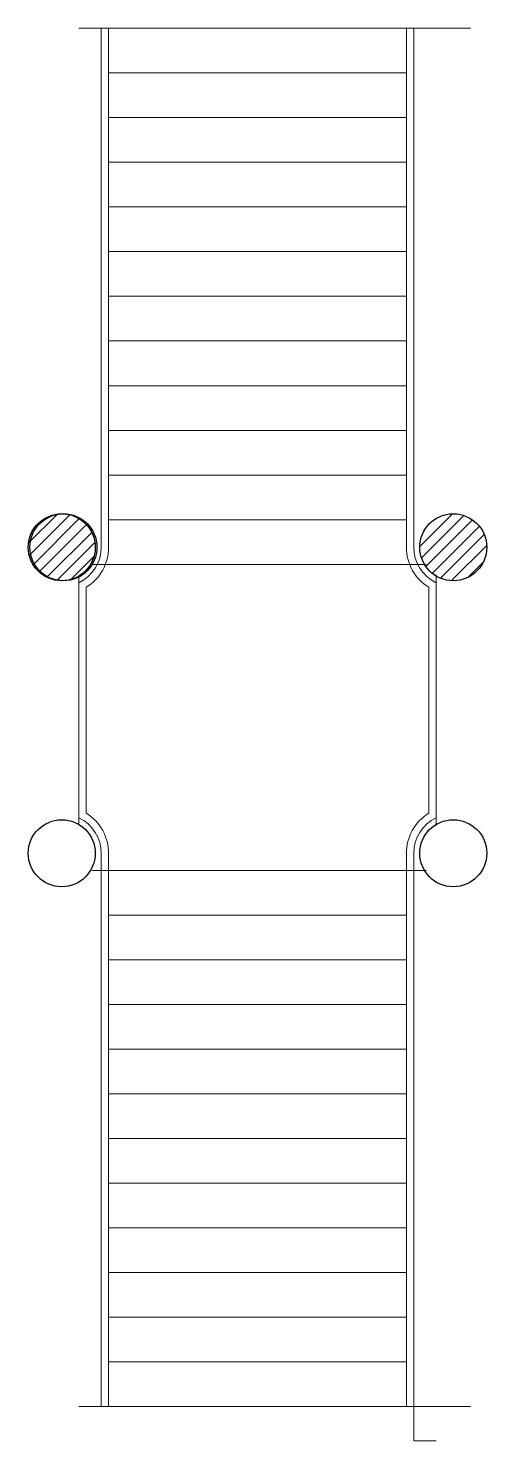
# Model space of a CAD drawing. Header units: millimetres. Extents: x 1580 to 4660, y 769 to 10253.
import ezdxf

# ---------------------------------------------------------------- set-up
doc = ezdxf.new("R2010")
doc.units = ezdxf.units.MM
doc.layers.add('COL HAT', color=8, linetype='Continuous', lineweight=5)
doc.layers.add('NewLayer1', color=32, linetype='Continuous', lineweight=5)
doc.layers.add('COLUMNS', color=6, linetype='Continuous')

# ---------------------------------------------------------------- blocks, each defined once
blk = doc.blocks.new('A$C2B356DC4')
at = {"layer": 'COL HAT'}
h = blk.add_hatch(dxfattribs=at)
h.set_pattern_fill('ANSI31', color=30, scale=500, style=0)
h.set_pattern_definition([(45, (0, 0), (-44.194, 44.194), [])])
h.paths.add_polyline_path([(450, 225, 1), (0, 225, 1)])
at = {"layer": 'COLUMNS'}
blk.add_circle((225, 225), 225, dxfattribs=at)

msp = doc.modelspace()

# ---------------------------------------------------------------- linework, layer by layer
at = {"layer": 'COLUMNS'}
for centre in [(1805.4, 6768.3), (1816.9, 6768.3), (4435.4, 6768.3), (1805.4, 4713.8), (4435.4, 4713.8)]:
    msp.add_circle(centre, 225, dxfattribs=at)
at = {"layer": 'NewLayer1', "linetype": 'Continuous', "lineweight": 5}
for p, q in [((4550.4, 10253.5), (1920.4, 10253.5)), ((2070.4, 6770.5), (2070.4, 10253.5)), ((2120.4, 6768.5), (2120.4, 10253.5)), ((4120.4, 6768.5), (4120.4, 10253.5)), ((4170.4, 6770.5), (4170.4, 10253.5)), ((4120.4, 9953.5), (2120.4, 9953.5)), ((4120.4, 9653.5), (2120.4, 9653.5)), ((4120.4, 9353.5), (2120.4, 9353.5)), ((4120.4, 9053.5), (2120.4, 9053.5)), ((4120.4, 8753.5), (2120.4, 8753.5)), ((4120.4, 8453.5), (2120.4, 8453.5)), ((4120.4, 8153.5), (2120.4, 8153.5)), ((4120.4, 7853.5), (2120.4, 7853.5)), ((4120.4, 7553.5), (2120.4, 7553.5)), ((4120.4, 7253.5), (2120.4, 7253.5)), ((4120.4, 6953.5), (2120.4, 6953.5)), ((4253.5, 6653.3), (2010.3, 6653.3)), ((1920.4, 4913.5), (1920.4, 6568.6)), ((4320.4, 4899.9), (4320.4, 6582.3)), ((1970.4, 4982.2), (1970.4, 6500.3)), ((4270.4, 4982.2), (4270.4, 6500.3)), ((2070.4, 4715.7), (2070.4, 999)), ((2120.4, 4711.8), (2120.4, 999)), ((4120.4, 4711.8), (4120.4, 999)), ((4170.4, 4715.7), (4170.4, 999)), ((4253.4, 4599), (2010.4, 4599)), ((4120.4, 4299), (2120.4, 4299)), ((4120.4, 3999), (2120.4, 3999)), ((4120.4, 3699), (2120.4, 3699)), ((4120.4, 3399), (2120.4, 3399)), ((4120.4, 3099), (2120.4, 3099)), ((4120.4, 2799), (2120.4, 2799)), ((4120.4, 2499), (2120.4, 2499)), ((4120.4, 2199), (2120.4, 2199)), ((4120.4, 1899), (2120.4, 1899)), ((4120.4, 1599), (2120.4, 1599)), ((4120.4, 1299), (2120.4, 1299)), ((4550.4, 999), (1920.4, 999)), ((4320.4, 769), (4170.4, 769))]:
    msp.add_line(p, q, dxfattribs=at)
msp.add_lwpolyline([(4170.4, 999), (4170.4, 769)], dxfattribs=at)
for centre, radius, start, end in [((1805.4, 6768.6), 265, 295.71862, 0.3975), ((1805.4, 6768.6), 315, 301.58742, 0.36459), ((4435.4, 6768.6), 315, 179.63541, 238.41258), ((4435.4, 6768.6), 265, 179.6025, 244.28138), ((1805.4, 4713.8), 265, 359.6025, 64.28138), ((1805.4, 4713.8), 315, 359.63541, 58.41258), ((4435.4, 4713.8), 315, 121.58742, 180.36459), ((4435.4, 4713.8), 265, 115.71862, 180.3975)]:
    msp.add_arc(centre, radius, start, end, dxfattribs=at)

# ---------------------------------------------------------------- block references
at = {"layer": 'COLUMNS', "color": 30}
for p in [(1580.4, 6543.3), (4210.4, 6543.3)]:
    msp.add_blockref('A$C2B356DC4', p, dxfattribs=at)

doc.saveas('drawing.dxf')
